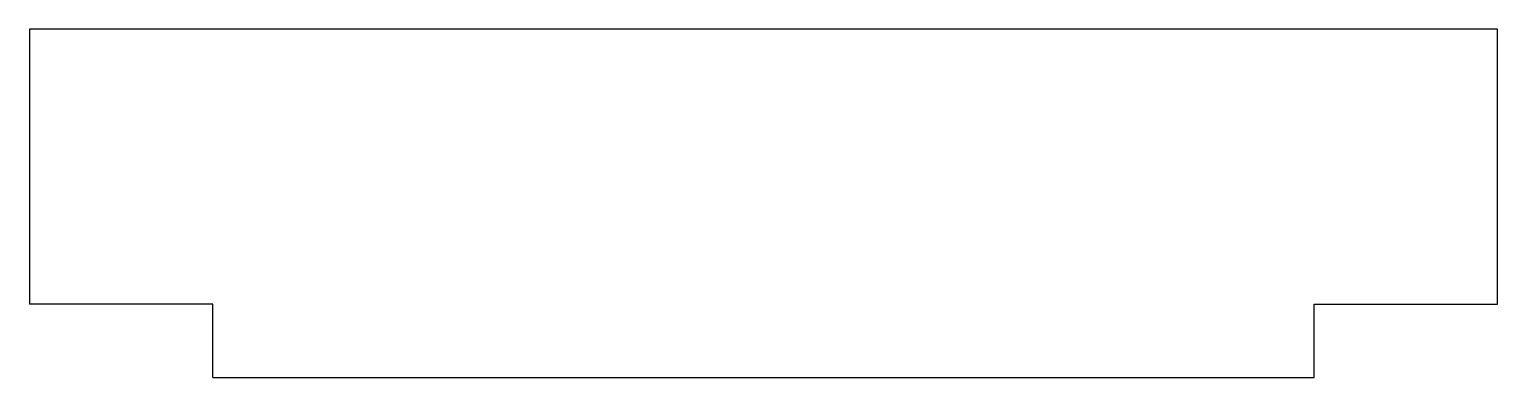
# Model space of a CAD drawing. Extents: x -2.65 to 1.35, y -1.5 to -0.55.
import ezdxf

# ---------------------------------------------------------------- set-up
doc = ezdxf.new("R2010")
doc.units = 0
doc.header["$MEASUREMENT"] = 0
doc.layers.add('VISIBLE', color=7, linetype='CONTINUOUS')

msp = doc.modelspace()

# ---------------------------------------------------------------- linework, layer by layer
at = {"layer": 'VISIBLE'}
for p, q in [((1.3461, -0.5451), (-2.6539, -0.5451)), ((-2.6539, -0.5451), (-2.6539, -1.2951)), ((1.3461, -1.2951), (1.3461, -0.5451)), ((-2.1539, -1.2951), (-2.6539, -1.2951)), ((-2.1539, -1.4951), (-2.1539, -1.2951)), ((0.8461, -1.4951), (0.8461, -1.2951)), ((0.8461, -1.2951), (1.3461, -1.2951)), ((-2.1539, -1.4951), (0.8461, -1.4951))]:
    msp.add_line(p, q, dxfattribs=at)

doc.saveas('drawing.dxf')
